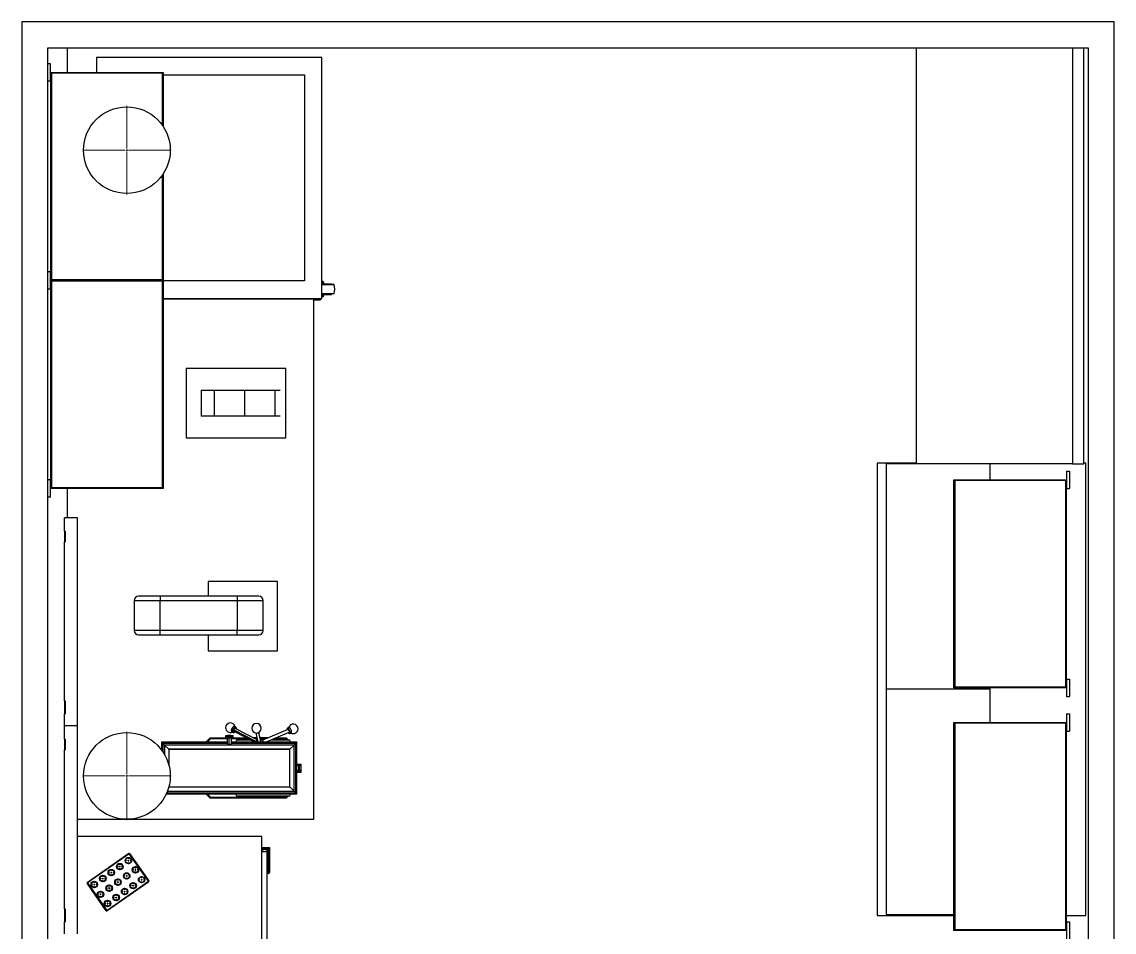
# Model space of a CAD drawing. Header units: inches. Extents: x -131 to 138, y -123 to 133.
# Drawn here: x 11.7 to 137.7, y 28.5 to 133.5 of the extents above; entities that cross this region are included whole.
import ezdxf

# ---------------------------------------------------------------- set-up
doc = ezdxf.new("R2010")
doc.units = ezdxf.units.IN
doc.header["$MEASUREMENT"] = 0

# ---------------------------------------------------------------- blocks, each defined once
blk = doc.blocks.new('SW_CENTERMARKSYMBOL_1')
at = {"color": 0, "linetype": 'Continuous', "lineweight": 18}
for p, q in [((0, 0.2), (0, 5.1)), ((-0.2, 0), (-5.1, 0)), ((0, 0), (-0.1, 0)), ((0, 0), (0, 0.1)), ((0, 0), (0, -0.1)), ((0, 0), (0.1, 0)), ((0.2, 0), (5.1, 0)), ((0, -0.2), (0, -5.1))]:
    blk.add_line(p, q, dxfattribs=at)
blk = doc.blocks.new('SW_CENTERMARKSYMBOL_9')
at = {"color": 0, "linetype": 'Continuous', "lineweight": 18}
for p, q in [((0, 0.2), (0, 5.1)), ((-0.2, 0), (-5.1, 0)), ((0, 0), (-0.1, 0)), ((0, 0), (0, 0.1)), ((0, 0), (0, -0.1)), ((0, 0), (0.1, 0)), ((0.2, 0), (5.1, 0)), ((0, -0.2), (0, -5.1))]:
    blk.add_line(p, q, dxfattribs=at)
blk = doc.blocks.new('SW_CENTERMARKSYMBOL_10')
at = {"color": 0, "linetype": 'Continuous', "lineweight": 18}
for p, q in [((-0.2, 0), (-0.4125, 0)), ((0, 0), (-0.1, 0)), ((0, 0.2), (0, 0.4125)), ((0, 0), (0, 0.1)), ((0, 0), (0, -0.1)), ((0, 0), (0.1, 0)), ((0.2, 0), (0.4125, 0)), ((0, -0.2), (0, -0.4125))]:
    blk.add_line(p, q, dxfattribs=at)
blk = doc.blocks.new('SW_CENTERMARKSYMBOL_11')
at = {"color": 0, "linetype": 'Continuous', "lineweight": 18}
for p, q in [((-0.2, 0), (-0.4125, 0)), ((0, 0), (-0.1, 0)), ((0, 0.2), (0, 0.4125)), ((0, 0), (0, 0.1)), ((0, 0), (0, -0.1)), ((0, 0), (0.1, 0)), ((0.2, 0), (0.4125, 0)), ((0, -0.2), (0, -0.4125))]:
    blk.add_line(p, q, dxfattribs=at)
blk = doc.blocks.new('SW_CENTERMARKSYMBOL_12')
at = {"color": 0, "linetype": 'Continuous', "lineweight": 18}
for p, q in [((-0.2, 0), (-0.4125, 0)), ((0, 0), (-0.1, 0)), ((0, 0.2), (0, 0.4125)), ((0, 0), (0, 0.1)), ((0, 0), (0, -0.1)), ((0, 0), (0.1, 0)), ((0.2, 0), (0.4125, 0)), ((0, -0.2), (0, -0.4125))]:
    blk.add_line(p, q, dxfattribs=at)
blk = doc.blocks.new('SW_CENTERMARKSYMBOL_13')
at = {"color": 0, "linetype": 'Continuous', "lineweight": 18}
for p, q in [((-0.2, 0), (-0.4125, 0)), ((0, 0), (-0.1, 0)), ((0, 0.2), (0, 0.4125)), ((0, 0), (0, 0.1)), ((0, 0), (0, -0.1)), ((0, 0), (0.1, 0)), ((0.2, 0), (0.4125, 0)), ((0, -0.2), (0, -0.4125))]:
    blk.add_line(p, q, dxfattribs=at)
blk = doc.blocks.new('SW_CENTERMARKSYMBOL_14')
at = {"color": 0, "linetype": 'Continuous', "lineweight": 18}
for p, q in [((-0.2, 0), (-0.4125, 0)), ((0, 0), (-0.1, 0)), ((0, 0.2), (0, 0.4125)), ((0, 0), (0, 0.1)), ((0, 0), (0, -0.1)), ((0, 0), (0.1, 0)), ((0.2, 0), (0.4125, 0)), ((0, -0.2), (0, -0.4125))]:
    blk.add_line(p, q, dxfattribs=at)
blk = doc.blocks.new('SW_CENTERMARKSYMBOL_15')
at = {"color": 0, "linetype": 'Continuous', "lineweight": 18}
for p, q in [((-0.2, 0), (-0.4125, 0)), ((0, 0), (-0.1, 0)), ((0, 0.2), (0, 0.4125)), ((0, 0), (0, 0.1)), ((0, 0), (0, -0.1)), ((0, 0), (0.1, 0)), ((0.2, 0), (0.4125, 0)), ((0, -0.2), (0, -0.4125))]:
    blk.add_line(p, q, dxfattribs=at)
blk = doc.blocks.new('SW_CENTERMARKSYMBOL_16')
at = {"color": 0, "linetype": 'Continuous', "lineweight": 18}
for p, q in [((-0.2, 0), (-0.4125, 0)), ((0, 0), (-0.1, 0)), ((0, 0.2), (0, 0.4125)), ((0, 0), (0, 0.1)), ((0, 0), (0, -0.1)), ((0, 0), (0.1, 0)), ((0.2, 0), (0.4125, 0)), ((0, -0.2), (0, -0.4125))]:
    blk.add_line(p, q, dxfattribs=at)
blk = doc.blocks.new('SW_CENTERMARKSYMBOL_17')
at = {"color": 0, "linetype": 'Continuous', "lineweight": 18}
for p, q in [((-0.2, 0), (-0.4125, 0)), ((0, 0), (-0.1, 0)), ((0, 0.2), (0, 0.4125)), ((0, 0), (0, 0.1)), ((0, 0), (0, -0.1)), ((0, 0), (0.1, 0)), ((0.2, 0), (0.4125, 0)), ((0, -0.2), (0, -0.4125))]:
    blk.add_line(p, q, dxfattribs=at)
blk = doc.blocks.new('SW_CENTERMARKSYMBOL_18')
at = {"color": 0, "linetype": 'Continuous', "lineweight": 18}
for p, q in [((-0.2, 0), (-0.4125, 0)), ((0, 0), (-0.1, 0)), ((0, 0.2), (0, 0.4125)), ((0, 0), (0, 0.1)), ((0, 0), (0, -0.1)), ((0, 0), (0.1, 0)), ((0.2, 0), (0.4125, 0)), ((0, -0.2), (0, -0.4125))]:
    blk.add_line(p, q, dxfattribs=at)
blk = doc.blocks.new('SW_CENTERMARKSYMBOL_19')
at = {"color": 0, "linetype": 'Continuous', "lineweight": 18}
for p, q in [((-0.2, 0), (-0.4125, 0)), ((0, 0), (-0.1, 0)), ((0, 0.2), (0, 0.4125)), ((0, 0), (0, 0.1)), ((0, 0), (0, -0.1)), ((0, 0), (0.1, 0)), ((0.2, 0), (0.4125, 0)), ((0, -0.2), (0, -0.4125))]:
    blk.add_line(p, q, dxfattribs=at)
blk = doc.blocks.new('SW_CENTERMARKSYMBOL_20')
at = {"color": 0, "linetype": 'Continuous', "lineweight": 18}
for p, q in [((-0.2, 0), (-0.4125, 0)), ((0, 0), (-0.1, 0)), ((0, 0.2), (0, 0.4125)), ((0, 0), (0, 0.1)), ((0, 0), (0, -0.1)), ((0, 0), (0.1, 0)), ((0.2, 0), (0.4125, 0)), ((0, -0.2), (0, -0.4125))]:
    blk.add_line(p, q, dxfattribs=at)
blk = doc.blocks.new('SW_CENTERMARKSYMBOL_21')
at = {"color": 0, "linetype": 'Continuous', "lineweight": 18}
for p, q in [((-0.2, 0), (-0.4125, 0)), ((0, 0), (-0.1, 0)), ((0, 0.2), (0, 0.4125)), ((0, 0), (0, 0.1)), ((0, 0), (0, -0.1)), ((0, 0), (0.1, 0)), ((0.2, 0), (0.4125, 0)), ((0, -0.2), (0, -0.4125))]:
    blk.add_line(p, q, dxfattribs=at)
blk = doc.blocks.new('SW_CENTERMARKSYMBOL_22')
at = {"color": 0, "linetype": 'Continuous', "lineweight": 18}
for p, q in [((-0.2, 0), (-0.4125, 0)), ((0, 0), (-0.1, 0)), ((0, 0.2), (0, 0.4125)), ((0, 0), (0, 0.1)), ((0, 0), (0, -0.1)), ((0, 0), (0.1, 0)), ((0.2, 0), (0.4125, 0)), ((0, -0.2), (0, -0.4125))]:
    blk.add_line(p, q, dxfattribs=at)
blk = doc.blocks.new('SW_CENTERMARKSYMBOL_23')
at = {"color": 0, "linetype": 'Continuous', "lineweight": 18}
for p, q in [((-0.2, 0), (-0.4125, 0)), ((0, 0), (-0.1, 0)), ((0, 0.2), (0, 0.4125)), ((0, 0), (0, 0.1)), ((0, 0), (0, -0.1)), ((0, 0), (0.1, 0)), ((0.2, 0), (0.4125, 0)), ((0, -0.2), (0, -0.4125))]:
    blk.add_line(p, q, dxfattribs=at)
blk = doc.blocks.new('SW_CENTERMARKSYMBOL_24')
at = {"color": 0, "linetype": 'Continuous', "lineweight": 18}
for p, q in [((-0.2, 0), (-0.4125, 0)), ((0, 0), (-0.1, 0)), ((0, 0.2), (0, 0.4125)), ((0, 0), (0, 0.1)), ((0, 0), (0, -0.1)), ((0, 0), (0.1, 0)), ((0.2, 0), (0.4125, 0)), ((0, -0.2), (0, -0.4125))]:
    blk.add_line(p, q, dxfattribs=at)

msp = doc.modelspace()

# ---------------------------------------------------------------- linework, layer by layer
at = {"color": 7, "linetype": 'Continuous', "lineweight": 25}
for p, q in [((11.69, 133.48), (11.69, -122.52)), ((137.69, 133.48), (11.69, 133.48)), ((137.69, 23.48), (137.69, 133.48)), ((14.69, -119.52), (14.69, 130.48)), ((14.69, 130.48), (134.69, 130.48)), ((16.94, 130.48), (16.94, 127.65)), ((114.89, 82.48), (114.89, 130.48)), ((132.89, 130.48), (132.89, 82.48)), ((134.21, 82.48), (134.21, 130.48)), ((134.69, 130.48), (134.69, 26.48)), ((15.01, 128.65), (14.69, 128.65)), ((15.01, 126.65), (15.01, 128.65)), ((46.29, 129.38), (20.29, 129.38)), ((20.29, 129.38), (20.29, 127.65)), ((46.29, 101.58), (46.29, 129.38)), ((15.01, 127.65), (28.01, 127.65)), ((27.91, 127.55), (15.11, 127.55)), ((15.11, 127.55), (15.11, 103.75)), ((27.91, 121.53), (27.91, 127.55)), ((28.01, 127.65), (28.01, 121.38)), ((28.01, 127.38), (44.29, 127.38)), ((44.29, 127.38), (44.29, 103.58)), ((15.01, 126.65), (14.69, 126.65)), ((15.01, 126.65), (15.01, 104.65)), ((28.01, 115.95), (28.01, 103.65)), ((27.91, 103.75), (27.91, 115.8)), ((15.01, 104.65), (14.69, 104.65)), ((15.01, 102.65), (15.01, 104.65)), ((15.01, 103.65), (28.01, 103.65)), ((28.01, 103.65), (15.01, 103.65)), ((15.11, 103.75), (27.91, 103.75)), ((27.91, 103.55), (15.11, 103.55)), ((15.11, 103.55), (15.11, 79.75)), ((27.91, 79.75), (27.91, 103.55)), ((28.01, 103.65), (28.01, 79.65)), ((44.29, 103.58), (28.01, 103.58)), ((46.44, 103.52), (46.29, 103.52)), ((46.44, 103.42), (46.29, 103.42)), ((46.29, 103.37), (46.54, 103.37)), ((46.44, 103.42), (46.44, 103.52)), ((46.44, 103.52), (46.44, 103.42)), ((46.44, 103.52), (46.44, 103.52)), ((46.44, 103.42), (46.44, 103.42)), ((46.55, 103.27), (46.54, 103.37)), ((15.01, 102.65), (14.69, 102.65)), ((15.01, 102.65), (15.01, 80.65)), ((46.29, 103.27), (47.4, 103.27)), ((46.29, 103.22), (47.4, 103.22)), ((46.29, 103.16), (47.72, 103.16)), ((46.29, 102.12), (47.72, 102.12)), ((46.29, 102.07), (47.4, 102.07)), ((47.4, 103.27), (47.4, 103.22)), ((47.72, 103.16), (47.4, 103.22)), ((47.72, 102.12), (47.4, 102.07)), ((47.4, 102.07), (47.4, 102.02)), ((28.01, 101.58), (46.29, 101.58)), ((45.39, 101.48), (28.01, 101.48)), ((42.54, 101.58), (42.54, 101.48)), ((45.39, 41.48), (45.39, 101.48)), ((45.39, 101.39), (46.16, 101.39)), ((46.16, 101.58), (46.16, 101.39)), ((46.16, 101.52), (46.18, 101.53)), ((46.16, 101.52), (46.18, 101.53)), ((46.18, 101.53), (46.18, 101.58)), ((46.29, 102.02), (47.4, 102.02)), ((46.29, 101.92), (46.54, 101.92)), ((46.44, 101.86), (46.29, 101.86)), ((46.44, 101.77), (46.29, 101.77)), ((46.44, 101.77), (46.44, 101.86)), ((46.44, 101.86), (46.44, 101.77)), ((46.44, 101.86), (46.44, 101.86)), ((46.44, 101.77), (46.44, 101.77)), ((46.55, 102.02), (46.54, 101.92)), ((42.14, 93.48), (30.64, 93.48)), ((30.64, 93.48), (30.64, 85.48)), ((42.14, 85.48), (42.14, 93.48)), ((32.39, 90.98), (33.89, 90.98)), ((32.39, 90.98), (32.39, 87.98)), ((33.89, 90.98), (33.89, 87.98)), ((33.89, 90.98), (37.39, 90.98)), ((37.39, 90.98), (40.89, 90.98)), ((37.39, 90.98), (37.39, 87.98)), ((40.89, 90.98), (40.89, 87.98)), ((40.89, 90.98), (41.48, 90.98)), ((33.89, 87.98), (32.39, 87.98)), ((37.39, 87.98), (33.89, 87.98)), ((40.89, 87.98), (37.39, 87.98)), ((41.48, 87.98), (40.89, 87.98)), ((30.64, 85.48), (42.14, 85.48)), ((114.89, 82.58), (110.34, 82.58)), ((110.34, 82.58), (110.34, 30.38)), ((111.39, 82.48), (111.39, 56.48)), ((123.39, 82.48), (111.39, 82.48)), ((132.89, 82.48), (114.89, 82.48)), ((123.39, 80.65), (123.39, 82.48)), ((132.89, 82.48), (134.21, 82.48)), ((134.43, 82.58), (134.21, 82.58)), ((134.43, 30.38), (134.43, 82.58)), ((15.01, 80.65), (14.69, 80.65)), ((15.01, 78.65), (15.01, 80.65)), ((119.21, 56.65), (119.21, 80.65)), ((119.21, 80.65), (132.21, 80.65)), ((132.21, 81.65), (132.56, 81.65)), ((132.21, 81.65), (132.21, 79.65)), ((132.56, 81.65), (132.56, 79.65)), ((28.01, 79.65), (15.01, 79.65)), ((15.11, 79.75), (27.91, 79.75)), ((16.94, 79.65), (16.94, 76.26)), ((119.31, 80.55), (119.31, 56.75)), ((132.11, 80.55), (119.31, 80.55)), ((132.11, 56.75), (132.11, 80.55)), ((132.21, 57.65), (132.21, 79.65)), ((132.21, 79.65), (132.56, 79.65)), ((15.01, 78.65), (14.69, 78.65)), ((18.1, 76.26), (16.6, 76.26)), ((16.6, 74.72), (16.6, 76.26)), ((18.1, 52.26), (18.1, 76.26)), ((16.6, 74.72), (16.7, 74.72)), ((16.6, 74.72), (16.6, 73.49)), ((16.7, 74.72), (16.7, 73.49)), ((16.6, 73.49), (16.7, 73.49)), ((16.6, 55.16), (16.6, 73.49)), ((33.2, 68.93), (33.2, 67.21)), ((41.2, 68.93), (33.2, 68.93)), ((41.2, 60.93), (41.2, 68.93)), ((27.64, 67.21), (25.14, 67.21)), ((27.64, 67.21), (27.64, 66.71)), ((36.54, 67.21), (27.64, 67.21)), ((39.04, 67.21), (36.54, 67.21)), ((36.54, 67.21), (36.54, 66.71)), ((24.64, 66.71), (24.64, 63.27)), ((24.64, 66.71), (27.64, 66.71)), ((27.64, 63.27), (27.64, 66.71)), ((27.64, 66.71), (36.54, 66.71)), ((36.54, 66.71), (36.54, 63.27)), ((36.54, 66.71), (39.54, 66.71)), ((39.54, 63.27), (39.54, 66.71)), ((27.64, 63.27), (24.64, 63.27)), ((27.64, 62.77), (27.64, 63.27)), ((36.54, 63.27), (27.64, 63.27)), ((39.54, 63.27), (36.54, 63.27)), ((36.54, 62.77), (36.54, 63.27)), ((25.14, 62.77), (27.64, 62.77)), ((27.64, 62.77), (36.54, 62.77)), ((33.2, 62.77), (33.2, 60.93)), ((36.54, 62.77), (39.04, 62.77)), ((33.2, 60.93), (41.2, 60.93)), ((119.31, 56.75), (132.11, 56.75)), ((132.21, 57.65), (132.56, 57.65)), ((132.21, 57.65), (132.21, 55.65)), ((132.56, 57.65), (132.56, 55.65)), ((111.39, 56.48), (111.39, 30.48)), ((123.39, 56.48), (111.39, 56.48)), ((132.21, 56.65), (119.21, 56.65)), ((123.39, 56.48), (123.39, 56.65)), ((123.39, 52.65), (123.39, 56.48)), ((132.21, 55.65), (132.56, 55.65)), ((16.6, 55.16), (16.7, 55.16)), ((16.6, 55.16), (16.6, 53.65)), ((16.7, 55.16), (16.7, 53.65)), ((16.6, 53.65), (16.7, 53.65)), ((16.6, 52.26), (16.6, 53.65)), ((132.21, 53.65), (132.56, 53.65)), ((132.21, 53.65), (132.21, 51.65)), ((132.56, 53.65), (132.56, 51.65)), ((18.1, 52.26), (16.6, 52.26)), ((16.6, 50.72), (16.6, 52.26)), ((18.1, 28.26), (18.1, 52.26)), ((36.02, 51.79), (35.87, 51.87)), ((36.37, 52.09), (36.22, 52.17)), ((38.82, 50.64), (36.3, 51.95)), ((42.39, 51.84), (39.49, 50.62)), ((42.5, 52.06), (42.33, 51.99)), ((119.21, 28.65), (119.21, 52.65)), ((119.21, 52.65), (132.21, 52.65)), ((119.31, 52.55), (119.31, 28.75)), ((132.11, 52.55), (119.31, 52.55)), ((132.11, 28.75), (132.11, 52.55)), ((16.6, 50.72), (16.7, 50.72)), ((16.6, 50.72), (16.6, 49.49)), ((16.7, 50.72), (16.7, 49.49)), ((32.9, 50.36), (33.41, 50.87)), ((33.46, 50.75), (33.07, 50.36)), ((33.41, 50.87), (35.36, 50.87)), ((35.36, 50.75), (33.46, 50.75)), ((35.17, 51.08), (35.17, 50.93)), ((35.36, 50.89), (35.36, 50.18)), ((35.62, 50.88), (35.62, 51.04)), ((35.88, 50.18), (35.88, 50.89)), ((35.88, 50.87), (37.62, 50.87)), ((37.08, 50.75), (35.88, 50.75)), ((35.92, 51.57), (36.06, 51.5)), ((36.07, 50.93), (36.07, 51.08)), ((36.14, 51.64), (38.59, 50.36)), ((36.37, 50.36), (36.37, 50.43)), ((36.57, 50.63), (38.07, 50.63)), ((37.08, 50.63), (37.08, 50.75)), ((37.84, 50.75), (37.08, 50.75)), ((37.63, 50.75), (37.63, 50.86)), ((37.81, 50.77), (37.81, 50.75)), ((38.83, 50.87), (38.39, 50.87)), ((38.85, 50.75), (38.61, 50.75)), ((38.81, 50.64), (38.69, 50.36)), ((38.7, 51.44), (38.93, 50.39)), ((38.81, 50.64), (38.88, 50.64)), ((39.28, 50.47), (39.05, 51.51)), ((40.08, 50.87), (39.19, 50.87)), ((39.8, 50.75), (39.22, 50.75)), ((39.24, 50.63), (39.48, 50.63)), ((39.54, 50.49), (39.48, 50.63)), ((39.58, 50.36), (39.57, 50.41)), ((39.8, 50.36), (42.53, 51.52)), ((40.43, 50.63), (42.48, 50.63)), ((42.12, 50.75), (40.71, 50.75)), ((40.91, 50.83), (40.91, 50.75)), ((41.09, 50.87), (40.99, 50.87)), ((41.09, 50.87), (41.09, 50.75)), ((41.09, 50.87), (42.17, 50.87)), ((42.23, 50.63), (42.12, 50.75)), ((42.17, 50.87), (42.4, 50.63)), ((42.59, 51.37), (42.76, 51.44)), ((42.67, 50.43), (42.67, 50.36)), ((132.21, 29.65), (132.21, 51.65)), ((132.21, 51.65), (132.56, 51.65)), ((16.6, 49.49), (16.7, 49.49)), ((16.6, 31.16), (16.6, 49.49)), ((27.82, 50.36), (27.82, 49.47)), ((27.82, 50.36), (27.84, 50.34)), ((35.36, 50.36), (27.82, 50.36)), ((27.84, 50.34), (27.84, 49.44)), ((35.36, 50.34), (27.84, 50.34)), ((28.14, 50.04), (27.96, 50.22)), ((27.96, 50.22), (27.96, 49.28)), ((35.36, 50.22), (27.96, 50.22)), ((28.63, 49.55), (28.14, 50.04)), ((28.14, 50.04), (28.14, 48.98)), ((43.1, 50.04), (28.14, 50.04)), ((28.65, 49.53), (28.63, 49.55)), ((28.63, 49.55), (28.63, 47.82)), ((42.61, 49.55), (28.63, 49.55)), ((28.65, 49.53), (28.65, 47.75)), ((42.59, 49.53), (28.65, 49.53)), ((43.42, 50.36), (35.88, 50.36)), ((43.4, 50.34), (35.88, 50.34)), ((43.29, 50.22), (35.88, 50.22)), ((38.94, 50.38), (38.93, 50.39)), ((38.94, 50.36), (38.94, 50.38)), ((42.59, 49.53), (42.61, 49.55)), ((42.59, 45.23), (42.59, 49.53)), ((42.61, 49.55), (43.1, 50.04)), ((42.61, 45.21), (42.61, 49.55)), ((43.1, 50.04), (43.29, 50.22)), ((43.1, 44.73), (43.1, 50.04)), ((43.29, 44.54), (43.29, 50.22)), ((43.42, 50.36), (43.4, 50.34)), ((43.4, 44.42), (43.4, 50.34)), ((43.42, 44.4), (43.42, 50.36)), ((43.42, 47.85), (43.55, 47.85)), ((43.42, 47.71), (43.55, 47.71)), ((43.62, 47.66), (43.42, 47.66)), ((43.62, 47.11), (43.42, 47.11)), ((43.42, 47.06), (43.55, 47.06)), ((43.42, 46.91), (43.55, 46.91)), ((43.55, 47.85), (43.55, 47.71)), ((43.55, 47.85), (43.79, 47.85)), ((43.55, 47.71), (43.79, 47.71)), ((43.55, 47.06), (43.55, 46.91)), ((43.55, 47.06), (43.79, 47.06)), ((43.55, 46.91), (43.79, 46.91)), ((43.62, 47.66), (43.62, 47.11)), ((43.69, 47.66), (43.62, 47.66)), ((43.69, 47.11), (43.62, 47.11)), ((43.69, 47.66), (43.69, 47.11)), ((43.88, 47.66), (43.69, 47.66)), ((43.88, 47.11), (43.69, 47.11)), ((43.79, 47.85), (43.79, 47.71)), ((43.79, 47.85), (43.84, 47.85)), ((43.79, 47.71), (43.84, 47.71)), ((43.79, 47.06), (43.79, 46.91)), ((43.79, 47.06), (43.84, 47.06)), ((43.79, 46.91), (43.84, 46.91)), ((43.84, 47.85), (43.84, 47.71)), ((43.84, 47.85), (43.92, 47.85)), ((43.84, 47.71), (43.92, 47.71)), ((43.84, 47.06), (43.84, 46.91)), ((43.84, 47.06), (43.92, 47.06)), ((43.84, 46.91), (43.92, 46.91)), ((43.88, 47.66), (43.88, 47.11)), ((43.92, 47.71), (43.92, 47.85)), ((43.92, 46.91), (43.92, 47.06)), ((28.36, 44.4), (43.42, 44.4)), ((28.37, 44.42), (43.4, 44.42)), ((28.42, 44.54), (43.29, 44.54)), ((28.5, 44.73), (43.1, 44.73)), ((28.65, 45.21), (42.61, 45.21)), ((28.66, 45.23), (42.59, 45.23)), ((33.41, 43.9), (32.9, 44.4)), ((33.46, 44.02), (33.07, 44.4)), ((36.37, 44.33), (36.37, 44.4)), ((42.48, 44.13), (36.57, 44.13)), ((37.08, 44.13), (37.08, 44.02)), ((42.23, 44.13), (42.12, 44.02)), ((42.4, 44.13), (42.17, 43.9)), ((42.59, 45.23), (42.61, 45.21)), ((42.61, 45.21), (43.1, 44.73)), ((42.67, 44.4), (42.67, 44.33)), ((43.1, 44.73), (43.29, 44.54)), ((43.42, 44.4), (43.4, 44.42)), ((37.63, 43.9), (33.41, 43.9)), ((33.46, 44.02), (37.08, 44.02)), ((37.08, 44.02), (42.12, 44.02)), ((37.63, 44.02), (37.63, 43.9)), ((37.81, 43.9), (37.63, 43.9)), ((37.81, 43.9), (37.81, 44.02)), ((40.91, 43.9), (37.81, 43.9)), ((40.91, 43.9), (40.91, 44.02)), ((41.09, 43.9), (40.91, 43.9)), ((41.09, 43.9), (41.09, 44.02)), ((42.17, 43.9), (41.09, 43.9)), ((18.1, 41.48), (45.39, 41.48)), ((39.39, 39.48), (18.1, 39.48)), ((39.39, 3.48), (39.39, 39.48)), ((39.39, 38.23), (40.26, 38.23)), ((39.76, 37.98), (39.39, 37.98)), ((39.51, 37.73), (39.51, 37.98)), ((39.76, 37.98), (39.76, 38.08)), ((40.26, 38.23), (40.16, 38.13)), ((40.16, 35.48), (40.16, 38.13)), ((40.26, 38.23), (40.26, 35.48)), ((19.22, 34.19), (24.04, 37.56)), ((24.08, 37.51), (19.26, 34.14)), ((24.08, 37.55), (24.04, 37.56)), ((24.08, 37.55), (24.08, 37.51)), ((24.12, 37.54), (24.08, 37.55)), ((26.3, 34.33), (24.08, 37.51)), ((24.12, 37.54), (26.35, 34.36)), ((40.01, 37.73), (39.39, 37.73)), ((40.01, 35.48), (40.01, 37.73)), ((40.01, 37.73), (40.11, 37.73)), ((40.11, 37.73), (40.11, 35.48)), ((22.74, 35.84), (22.69, 35.81)), ((23.72, 36.53), (23.67, 36.49)), ((24.54, 35.47), (24.49, 35.43)), ((40.01, 35.48), (40.11, 35.48)), ((40.01, 35.33), (40.01, 35.48)), ((40.01, 7.63), (40.01, 35.33)), ((40.11, 35.48), (40.11, 35.23)), ((40.11, 35.48), (40.16, 35.48)), ((40.16, 35.23), (40.16, 35.48)), ((40.16, 35.48), (40.26, 35.48)), ((40.26, 35.48), (40.26, 35.33)), ((19.22, 34.14), (19.21, 34.1)), ((21.43, 30.92), (19.21, 34.1)), ((19.22, 34.19), (19.22, 34.14)), ((19.26, 34.14), (19.22, 34.14)), ((19.26, 34.14), (21.48, 30.96)), ((20.77, 34.46), (20.72, 34.43)), ((21.48, 30.96), (26.3, 34.33)), ((26.34, 34.28), (21.52, 30.91)), ((21.75, 35.15), (21.71, 35.12)), ((22.52, 34.05), (22.47, 34.02)), ((23.53, 34.76), (23.48, 34.73)), ((25.26, 34.33), (25.21, 34.3)), ((26.34, 34.32), (26.3, 34.33)), ((26.34, 34.32), (26.35, 34.36)), ((26.34, 34.28), (26.34, 34.32)), ((40.16, 35.23), (40.11, 35.23)), ((19.79, 33.77), (19.74, 33.74)), ((21.51, 33.35), (21.47, 33.31)), ((23.29, 32.96), (23.24, 32.92)), ((24.28, 33.64), (24.23, 33.61)), ((20.5, 32.64), (20.46, 32.61)), ((21.33, 31.58), (21.28, 31.55)), ((22.31, 32.27), (22.26, 32.23)), ((16.6, 31.16), (16.6, 29.65)), ((16.6, 31.16), (16.7, 31.16)), ((16.7, 31.16), (16.7, 29.65)), ((21.43, 30.92), (21.48, 30.92)), ((21.48, 30.96), (21.48, 30.92)), ((21.48, 30.92), (21.52, 30.91)), ((110.34, 30.38), (119.21, 30.38)), ((111.39, 30.48), (119.21, 30.48)), ((132.21, 30.38), (134.43, 30.38)), ((16.6, 29.65), (16.7, 29.65)), ((16.6, 28.26), (16.6, 29.65)), ((132.21, 29.65), (132.56, 29.65)), ((132.21, 29.65), (132.21, 27.65)), ((132.56, 29.65), (132.56, 27.65)), ((132.21, 28.65), (119.21, 28.65)), ((119.31, 28.75), (132.11, 28.75))]:
    msp.add_line(p, q, dxfattribs=at)
at = {"color": 8, "linetype": 'Continuous', "lineweight": 25}
for p, q in [((38.72, 50.44), (36.11, 51.79)), ((35.62, 51.06), (35.62, 51.1)), ((35.62, 50.16), (35.62, 50.88)), ((39.28, 50.43), (39.04, 51.51)), ((40.16, 38.13), (39.39, 38.13)), ((39.39, 38.08), (39.76, 38.08))]:
    msp.add_line(p, q, dxfattribs=at)
at = {"color": 7, "linetype": 'Continuous', "lineweight": 25, "flags": 128}
for points in [[(35.87, 51.87), (35.86, 51.81), (35.85, 51.75), (35.85, 51.69), (35.86, 51.64), (35.88, 51.6), (35.91, 51.58), (35.92, 51.57)], [(36.22, 52.17), (36.21, 52.17), (36.17, 52.18), (36.12, 52.17), (36.07, 52.14), (36.03, 52.11), (35.98, 52.06), (35.94, 52), (35.9, 51.94), (35.87, 51.87)], [(36.02, 51.79), (36, 51.73), (36, 51.67), (36, 51.61), (36.01, 51.56), (36.03, 51.53), (36.06, 51.5), (36.09, 51.49), (36.13, 51.49), (36.18, 51.5), (36.22, 51.53), (36.27, 51.56), (36.27, 51.57)], [(36.44, 51.88), (36.44, 51.92), (36.44, 51.98), (36.43, 52.02), (36.41, 52.06), (36.38, 52.09), (36.34, 52.1), (36.3, 52.1), (36.26, 52.09), (36.21, 52.06), (36.17, 52.02), (36.12, 51.98), (36.08, 51.92), (36.05, 51.86), (36.02, 51.79)], [(36.11, 51.79), (36.1, 51.75), (36.1, 51.71), (36.11, 51.67), (36.12, 51.65), (36.14, 51.64)], [(36.3, 51.95), (36.29, 51.96), (36.26, 51.96), (36.23, 51.94), (36.19, 51.92), (36.16, 51.88), (36.13, 51.84), (36.11, 51.79)], [(42.43, 51.47), (42.45, 51.45), (42.49, 51.41), (42.52, 51.38), (42.56, 51.37), (42.59, 51.37), (42.61, 51.38), (42.63, 51.41), (42.64, 51.45), (42.64, 51.5), (42.63, 51.55), (42.62, 51.61), (42.6, 51.68), (42.57, 51.74), (42.54, 51.81), (42.51, 51.86), (42.47, 51.91), (42.44, 51.95), (42.4, 51.98), (42.37, 51.99), (42.34, 51.99), (42.31, 51.98), (42.3, 51.95), (42.29, 51.91), (42.29, 51.86), (42.29, 51.8), (42.29, 51.8)], [(42.53, 51.52), (42.54, 51.53), (42.55, 51.55), (42.55, 51.59), (42.55, 51.63), (42.53, 51.68), (42.51, 51.73), (42.49, 51.77), (42.47, 51.8), (42.44, 51.83), (42.41, 51.84), (42.39, 51.84), (42.39, 51.84)], [(42.76, 51.44), (42.76, 51.44), (42.78, 51.46), (42.8, 51.49), (42.8, 51.54), (42.8, 51.59), (42.8, 51.64), (42.78, 51.71), (42.76, 51.77), (42.73, 51.83), (42.7, 51.89), (42.67, 51.95), (42.63, 51.99), (42.6, 52.03), (42.56, 52.05), (42.53, 52.06), (42.5, 52.06), (42.5, 52.06)], [(35.62, 51.04), (35.7, 51.04), (35.78, 51.04), (35.85, 51.04), (35.92, 51.05), (35.97, 51.05), (36.02, 51.06), (36.05, 51.07), (36.07, 51.08), (36.07, 51.09), (36.06, 51.09), (36.04, 51.1), (36, 51.11), (35.95, 51.12), (35.89, 51.12), (35.82, 51.13), (35.74, 51.13), (35.66, 51.13), (35.58, 51.13), (35.5, 51.13), (35.42, 51.13), (35.35, 51.12), (35.29, 51.12), (35.24, 51.11), (35.2, 51.1), (35.18, 51.09), (35.17, 51.09), (35.17, 51.08), (35.19, 51.07), (35.22, 51.06), (35.27, 51.05), (35.32, 51.05), (35.39, 51.04), (35.46, 51.04), (35.54, 51.04), (35.62, 51.04)], [(35.17, 50.93), (35.17, 50.92), (35.19, 50.91), (35.22, 50.9), (35.27, 50.9), (35.32, 50.89), (35.39, 50.89), (35.46, 50.88), (35.54, 50.88), (35.62, 50.88)], [(35.62, 51.1), (35.57, 51.1), (35.52, 51.1), (35.48, 51.1), (35.45, 51.09), (35.43, 51.09), (35.42, 51.08), (35.44, 51.08), (35.46, 51.07), (35.5, 51.07), (35.54, 51.07), (35.59, 51.06), (35.65, 51.06), (35.7, 51.07), (35.75, 51.07), (35.78, 51.07), (35.81, 51.08), (35.82, 51.08), (35.81, 51.09), (35.8, 51.09), (35.76, 51.1), (35.72, 51.1), (35.67, 51.1), (35.62, 51.1)], [(35.62, 50.88), (35.7, 50.88), (35.78, 50.88), (35.85, 50.89), (35.92, 50.89), (35.97, 50.9), (36.02, 50.9), (36.05, 50.91), (36.07, 50.92), (36.07, 50.93)], [(35.36, 50.18), (35.37, 50.18), (35.39, 50.17), (35.42, 50.17), (35.46, 50.16), (35.51, 50.16), (35.56, 50.16), (35.62, 50.16)], [(35.62, 50.16), (35.68, 50.16), (35.74, 50.16), (35.79, 50.16), (35.83, 50.17), (35.86, 50.17), (35.87, 50.18), (35.88, 50.18)]]:
    msp.add_lwpolyline(points, dxfattribs=at)
at = {"color": 7, "linetype": 'Continuous', "lineweight": 25}
for centre, radius in [((23.81, 118.67), 5), ((23.81, 46.48), 5), ((23.98, 36.71), 0.373), ((23.98, 36.71), 0.312), ((22.01, 35.33), 0.373), ((22.01, 35.33), 0.312), ((22.99, 36.02), 0.373), ((22.99, 36.02), 0.313), ((23.79, 34.94), 0.372), ((24.8, 35.65), 0.373), ((24.8, 35.65), 0.312), ((20.05, 33.95), 0.373), ((20.05, 33.95), 0.312), ((21.03, 34.64), 0.373), ((21.03, 34.64), 0.313), ((22.78, 34.23), 0.373), ((22.78, 34.23), 0.313), ((23.79, 34.94), 0.312), ((24.53, 33.82), 0.373), ((24.53, 33.82), 0.313), ((25.51, 34.51), 0.372), ((25.51, 34.51), 0.312), ((20.76, 32.82), 0.373), ((20.76, 32.82), 0.313), ((21.77, 33.53), 0.372), ((21.77, 33.53), 0.312), ((22.57, 32.45), 0.372), ((23.55, 33.14), 0.372), ((23.55, 33.14), 0.312), ((21.58, 31.76), 0.373), ((21.58, 31.76), 0.312), ((22.57, 32.45), 0.313)]:
    msp.add_circle(centre, radius, dxfattribs=at)
for centre, radius, start, end in [((45.82, 102.64), 1.97, 344.6634, 15.3366), ((25.14, 66.71), 0.5, 90, 180), ((39.04, 66.71), 0.5, 360, 90), ((25.14, 63.27), 0.5, 180, 270), ((39.04, 63.27), 0.5, 270, 360), ((35.74, 52.04), 0.551, 9.9232, 180), ((35.74, 52.04), 0.551, 180, 295.1568), ((38.76, 51.98), 0.551, 0, 180), ((38.76, 51.98), 0.551, 180, 0), ((43, 51.91), 0.551, 0, 165.4954), ((43, 51.91), 0.551, 240.2618, 0), ((36.57, 50.43), 0.197, 90, 180), ((38.81, 51.8), 0.362, 271.7824, 292.92), ((42.48, 50.43), 0.197, 0, 90), ((36.57, 44.33), 0.197, 180, 270), ((42.48, 44.33), 0.197, 270, 0), ((39.76, 37.73), 0.35, 0, 90), ((39.76, 37.73), 0.25, 0, 90), ((40.11, 35.33), 0.1, 180, 270), ((40.16, 35.33), 0.1, 270, 0)]:
    msp.add_arc(centre, radius, start, end, dxfattribs=at)
for points, knots in [([(39.28, 50.43), (39.28, 50.41), (39.28, 50.38), (39.26, 50.37), (39.26, 50.36)], [0, 0, 0, 0, 0.820007, 1, 1, 1, 1]), ([(39.28, 50.47), (39.28, 50.47), (39.28, 50.45), (39.28, 50.44), (39.28, 50.43)], [0, 0, 0, 0, 0.159163, 1, 1, 1, 1]), ([(39.57, 50.41), (39.57, 50.41), (39.56, 50.41), (39.56, 50.42), (39.56, 50.43), (39.56, 50.43), (39.55, 50.44), (39.55, 50.45), (39.55, 50.46), (39.54, 50.48), (39.54, 50.48), (39.54, 50.49)], [0, 0, 0, 0, 0.084694, 0.168457, 0.251455, 0.333852, 0.41581, 0.497488, 0.666597, 0.833659, 1, 1, 1, 1])]:
    msp.add_open_spline(points, degree=3, knots=knots, dxfattribs=at)

# ---------------------------------------------------------------- block references
at = {"color": 7, "linetype": 'Continuous', "lineweight": 0}
for name, p in [('SW_CENTERMARKSYMBOL_1', (23.81, 118.67)), ('SW_CENTERMARKSYMBOL_9', (23.81, 46.48)), ('SW_CENTERMARKSYMBOL_14', (23.98, 36.71)), ('SW_CENTERMARKSYMBOL_18', (22.01, 35.33)), ('SW_CENTERMARKSYMBOL_16', (22.99, 36.02)), ('SW_CENTERMARKSYMBOL_22', (23.79, 34.94)), ('SW_CENTERMARKSYMBOL_21', (24.8, 35.65)), ('SW_CENTERMARKSYMBOL_10', (20.05, 33.95)), ('SW_CENTERMARKSYMBOL_12', (21.03, 34.64)), ('SW_CENTERMARKSYMBOL_24', (22.78, 34.23)), ('SW_CENTERMARKSYMBOL_17', (24.53, 33.82)), ('SW_CENTERMARKSYMBOL_15', (25.51, 34.51)), ('SW_CENTERMARKSYMBOL_19', (20.76, 32.82)), ('SW_CENTERMARKSYMBOL_20', (21.77, 33.53)), ('SW_CENTERMARKSYMBOL_13', (22.57, 32.45)), ('SW_CENTERMARKSYMBOL_23', (23.55, 33.14)), ('SW_CENTERMARKSYMBOL_11', (21.58, 31.76))]:
    msp.add_blockref(name, p, dxfattribs=at)

doc.saveas('drawing.dxf')
